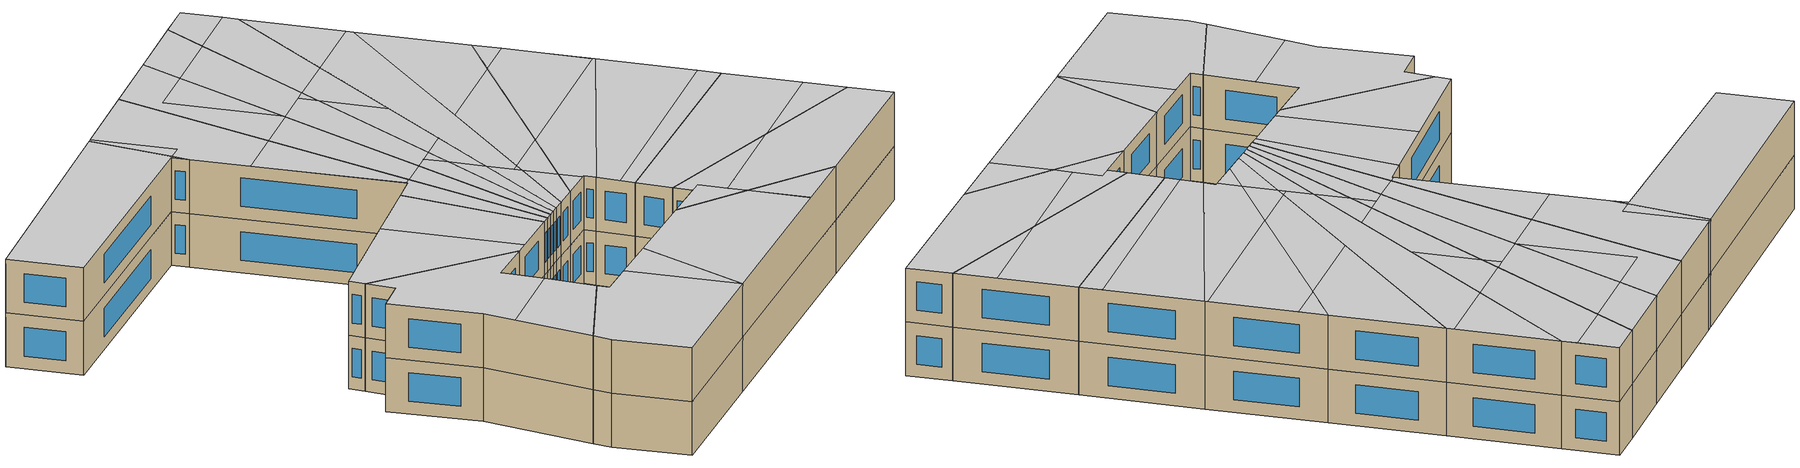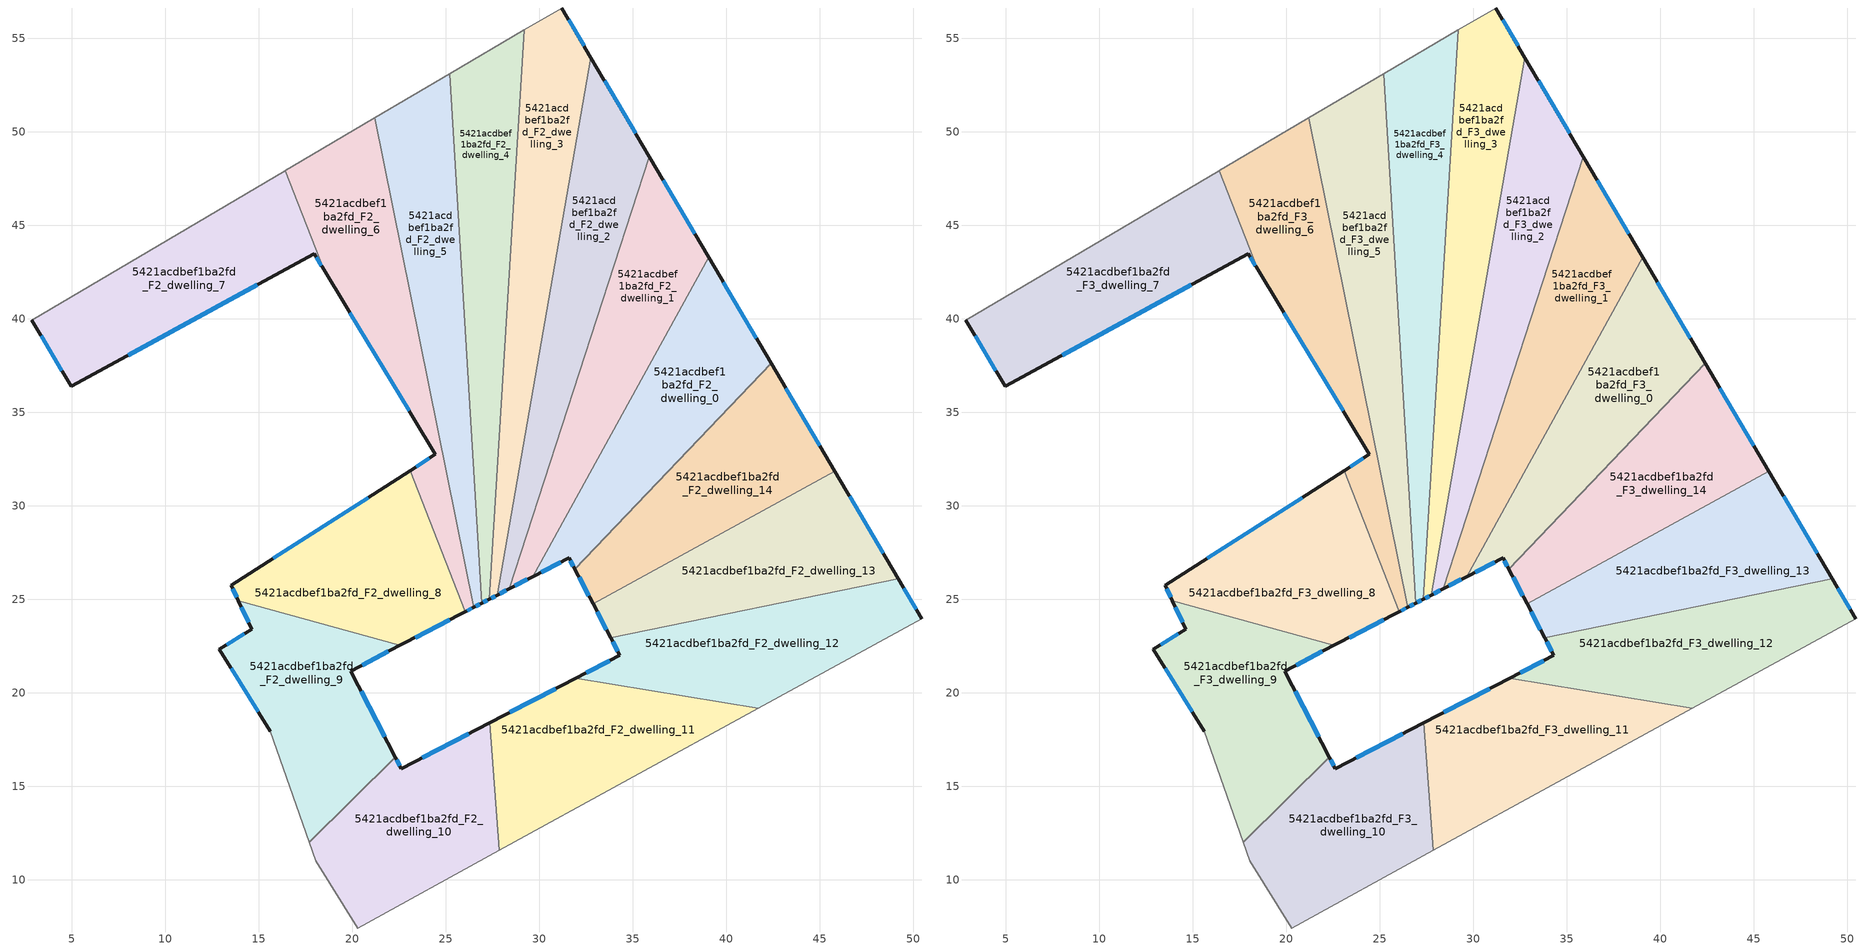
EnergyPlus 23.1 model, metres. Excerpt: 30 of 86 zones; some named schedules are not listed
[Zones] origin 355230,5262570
5421acdbef1ba2fd_F2_dwelling_0
 floor to 5421acdbef1ba2fd_F1_dwelling_0 (EU_floor_Construction): 39.07,43.28 42.4,37.63 31.91,26.61 31.59,27.21 29.66,26.21 z6
 wall outside (EU_wall_Construction): 29.66,26.21 31.59,27.21 31.91,26.61 / 42.4,37.63 39.07,43.28 z6:9
 wall to 5421acdbef1ba2fd_F2_dwelling_1 (EU_wall_Construction): 39.07,43.28 29.66,26.21 z6:9
 wall to 5421acdbef1ba2fd_F2_dwelling_14 (EU_wall_Construction): 31.91,26.61 42.4,37.63 z6:9
 window (EU_Window_Construction): 31.67,27.07 31.83,26.75 / 30.12,26.44 31.14,26.97 / 41.62,38.95 39.85,41.95 z6.7:8.3
5421acdbef1ba2fd_F2_dwelling_1
 floor to 5421acdbef1ba2fd_F1_dwelling_1 (EU_floor_Construction): 35.89,48.66 39.07,43.28 29.66,26.21 28.4,25.55 z6
 wall outside (EU_wall_Construction): 28.4,25.55 29.66,26.21 / 39.07,43.28 35.89,48.66 z6:9
 wall to 5421acdbef1ba2fd_F2_dwelling_2 (EU_wall_Construction): 35.89,48.66 28.4,25.55 z6:9
 window (EU_Window_Construction): 28.7,25.71 29.37,26.05 / 38.32,44.54 36.64,47.4 z6.7:8.3
5421acdbef1ba2fd_F2_dwelling_10
 floor to 5421acdbef1ba2fd_F1_dwelling_10 (EU_floor_Construction): 27.35,18.39 27.87,11.57 20.29,7.42 18.04,11.02 17.69,12 22.31,16.55 22.63,15.94 z6
 wall outside (EU_wall_Construction): 27.35,18.39 22.63,15.94 22.31,16.55 z6:9
 wall to 5421acdbef1ba2fd_F2_dwelling_9 (EU_wall_Construction): 22.31,16.55 17.69,12 z6:9
 wall to 5421acdbef1ba2fd_F2_dwelling_11 (EU_wall_Construction): 27.87,11.57 27.35,18.39 z6:9
 wall adiabatic (EU_wall_Construction): 17.69,12 18.04,11.02 20.29,7.42 27.87,11.57 z6:9
 window (EU_Window_Construction): 22.55,16.09 22.38,16.41 / 26.24,17.81 23.74,16.52 z6.7:8.3
5421acdbef1ba2fd_F2_dwelling_11
 floor to 5421acdbef1ba2fd_F1_dwelling_11 (EU_floor_Construction): 41.72,19.17 27.87,11.57 27.35,18.39 31.97,20.78 z6
 wall outside (EU_wall_Construction): 31.97,20.78 27.35,18.39 z6:9
 wall adiabatic (EU_wall_Construction): 27.87,11.57 41.72,19.17 z6:9
 wall to 5421acdbef1ba2fd_F2_dwelling_12 (EU_wall_Construction): 41.72,19.17 31.97,20.78 z6:9
 window (EU_Window_Construction): 30.88,20.21 28.44,18.95 z6.7:8.3
5421acdbef1ba2fd_F2_dwelling_12
 floor to 5421acdbef1ba2fd_F1_dwelling_12 (EU_floor_Construction): 49.2,26.1 50.46,23.96 41.72,19.17 31.97,20.78 34.32,21.99 33.82,22.95 z6
 wall outside (EU_wall_Construction): 33.82,22.95 34.32,21.99 31.97,20.78 / 50.46,23.96 49.2,26.1 z6:9
 wall to 5421acdbef1ba2fd_F2_dwelling_13 (EU_wall_Construction): 49.2,26.1 33.82,22.95 z6:9
 wall adiabatic (EU_wall_Construction): 41.72,19.17 50.46,23.96 z6:9
 window (EU_Window_Construction): 33.76,21.71 32.52,21.06 / 33.93,22.72 34.2,22.22 / 50.16,24.46 49.49,25.6 z6.7:8.3
5421acdbef1ba2fd_F2_dwelling_13
 floor to 5421acdbef1ba2fd_F1_dwelling_13 (EU_floor_Construction): 45.8,31.85 49.2,26.1 33.82,22.95 32.88,24.75 z6
 wall outside (EU_wall_Construction): 32.88,24.75 33.82,22.95 / 49.2,26.1 45.8,31.85 z6:9
 wall to 5421acdbef1ba2fd_F2_dwelling_14 (EU_wall_Construction): 45.8,31.85 32.88,24.75 z6:9
 window (EU_Window_Construction): 33.1,24.32 33.6,23.37 / 48.4,27.45 46.6,30.5 z6.7:8.3
5421acdbef1ba2fd_F2_dwelling_14
 floor to 5421acdbef1ba2fd_F1_dwelling_14 (EU_floor_Construction): 42.4,37.63 45.8,31.85 32.88,24.75 31.91,26.61 z6
 wall outside (EU_wall_Construction): 31.91,26.61 32.88,24.75 / 45.8,31.85 42.4,37.63 z6:9
 window (EU_Window_Construction): 32.14,26.17 32.65,25.18 / 45,33.21 43.2,36.27 z6.7:8.3
5421acdbef1ba2fd_F2_dwelling_2
 floor to 5421acdbef1ba2fd_F1_dwelling_2 (EU_floor_Construction): 32.76,53.97 35.89,48.66 28.4,25.55 27.75,25.21 z6
 wall outside (EU_wall_Construction): 27.75,25.21 28.4,25.55 / 35.89,48.66 32.76,53.97 z6:9
 wall to 5421acdbef1ba2fd_F2_dwelling_3 (EU_wall_Construction): 32.76,53.97 27.75,25.21 z6:9
 window (EU_Window_Construction): 27.9,25.29 28.25,25.47 / 35.16,49.91 33.5,52.72 z6.7:8.3
5421acdbef1ba2fd_F2_dwelling_3
 floor to 5421acdbef1ba2fd_F1_dwelling_3 (EU_floor_Construction): 31.2,56.62 32.76,53.97 27.75,25.21 27.32,25 29.21,55.45 z6
 wall outside (EU_wall_Construction): 27.32,25 27.75,25.21 / 32.76,53.97 31.2,56.62 z6:9
 wall to 5421acdbef1ba2fd_F2_dwelling_4 (EU_wall_Construction): 29.21,55.45 27.32,25 z6:9
 wall adiabatic (EU_wall_Construction): 31.2,56.62 29.21,55.45 z6:9
 window (EU_Window_Construction): 27.42,25.05 27.65,25.16 / 32.4,54.59 31.57,55.99 z6.7:8.3
5421acdbef1ba2fd_F2_dwelling_4
 floor to 5421acdbef1ba2fd_F1_dwelling_4 (EU_floor_Construction): 29.21,55.45 27.32,25 26.92,24.79 25.22,53.09 z6
 wall outside (EU_wall_Construction): 26.92,24.79 27.32,25 z6:9
 wall to 5421acdbef1ba2fd_F2_dwelling_5 (EU_wall_Construction): 25.22,53.09 26.92,24.79 z6:9
 wall adiabatic (EU_wall_Construction): 29.21,55.45 25.22,53.09 z6:9
 window (EU_Window_Construction): 27.01,24.84 27.23,24.95 z6.7:8.3
5421acdbef1ba2fd_F2_dwelling_5
 floor to 5421acdbef1ba2fd_F1_dwelling_5 (EU_floor_Construction): 25.22,53.09 26.92,24.79 26.51,24.57 21.22,50.74 z6
 wall outside (EU_wall_Construction): 26.51,24.57 26.92,24.79 z6:9
 wall to 5421acdbef1ba2fd_F2_dwelling_6 (EU_wall_Construction): 21.22,50.74 26.51,24.57 z6:9
 wall adiabatic (EU_wall_Construction): 25.22,53.09 21.22,50.74 z6:9
 window (EU_Window_Construction): 26.6,24.62 26.82,24.74 z6.7:8.3
5421acdbef1ba2fd_F2_dwelling_6
 floor to 5421acdbef1ba2fd_F1_dwelling_6 (EU_floor_Construction): 21.22,50.74 26.51,24.57 26.04,24.33 23.09,31.88 24.45,32.74 18.47,42.63 16.41,47.91 16.46,47.93 16.76,48.11 z6
 wall outside (EU_wall_Construction): 26.04,24.33 26.51,24.57 / 18.47,42.63 24.45,32.74 23.09,31.88 z6:9
 wall to 5421acdbef1ba2fd_F2_dwelling_7 (EU_wall_Construction): 16.41,47.91 18.47,42.63 z6:9
 wall adiabatic (EU_wall_Construction): 21.22,50.74 16.76,48.11 16.46,47.93 16.41,47.91 z6:9
 wall to 5421acdbef1ba2fd_F2_dwelling_8 (EU_wall_Construction): 23.09,31.88 26.04,24.33 z6:9
 window (EU_Window_Construction): 26.15,24.39 26.4,24.52 / 24.13,32.54 23.41,32.08 / 19.87,40.31 23.04,35.07 z6.7:8.3
5421acdbef1ba2fd_F2_dwelling_7
 floor to 5421acdbef1ba2fd_F1_dwelling_7 (EU_floor_Construction): 16.41,47.91 18.47,42.63 17.96,43.48 4.97,36.38 2.86,39.93 z6
 wall outside (EU_wall_Construction): 2.86,39.93 4.97,36.38 17.96,43.48 18.47,42.63 z6:9
 wall adiabatic (EU_wall_Construction): 16.41,47.91 2.86,39.93 z6:9
 window (EU_Window_Construction): 8.02,38.05 14.91,41.81 / 3.36,39.09 4.48,37.22 / 18.08,43.28 18.35,42.83 z6.7:8.3
5421acdbef1ba2fd_F2_dwelling_8
 floor to 5421acdbef1ba2fd_F1_dwelling_8 (EU_floor_Construction): 23.09,31.88 26.04,24.33 22.55,22.53 13.91,24.92 13.53,25.74 z6
 wall outside (EU_wall_Construction): 23.09,31.88 13.53,25.74 13.91,24.92 / 22.55,22.53 26.04,24.33 z6:9
 wall to 5421acdbef1ba2fd_F2_dwelling_9 (EU_wall_Construction): 13.91,24.92 22.55,22.53 z6:9
 window (EU_Window_Construction): 20.85,30.44 15.77,27.18 / 23.37,22.95 25.22,23.91 / 13.62,25.55 13.82,25.11 z6.7:8.3
5421acdbef1ba2fd_F2_dwelling_9
 floor to 5421acdbef1ba2fd_F1_dwelling_9 (EU_floor_Construction): 22.55,22.53 19.91,21.16 22.31,16.55 17.69,12 15.61,17.95 12.89,22.32 14.62,23.4 13.91,24.92 z6
 wall outside (EU_wall_Construction): 13.91,24.92 14.62,23.4 12.89,22.32 15.61,17.95 / 22.31,16.55 19.91,21.16 22.55,22.53 z6:9
 wall adiabatic (EU_wall_Construction): 15.61,17.95 17.69,12 z6:9
 window (EU_Window_Construction): 13.53,21.29 14.97,18.98 / 14.22,23.15 13.3,22.57 / 14.08,24.56 14.46,23.76 / 20.53,21.48 21.93,22.2 / 21.75,17.64 20.47,20.08 z6.7:8.3
5421acdbef1ba2fd_F3_dwelling_0
 floor to 5421acdbef1ba2fd_F2_dwelling_0 (EU_floor_Construction): 39.07,43.28 42.4,37.63 31.91,26.61 31.59,27.21 29.66,26.21 z9
 wall outside (EU_wall_Construction): 29.66,26.21 31.59,27.21 31.91,26.61 / 42.4,37.63 39.07,43.28 z9:12
 wall to 5421acdbef1ba2fd_F3_dwelling_1 (EU_wall_Construction): 39.07,43.28 29.66,26.21 z9:12
 wall to 5421acdbef1ba2fd_F3_dwelling_14 (EU_wall_Construction): 31.91,26.61 42.4,37.63 z9:12
 window (EU_Window_Construction): 31.67,27.07 31.83,26.75 / 30.12,26.44 31.14,26.97 / 41.62,38.95 39.85,41.95 z9.7:11.3
 ceiling adiabatic (EU_roof_Construction): 42.32,37.76 39.87,41.91 37.57,40.55 33,32.27 z12; 31.45,27.13 30.79,28.25 29.66,26.21 z12
 ceiling to 5421acdbef1ba2fd_F4_dwelling_5 (EU_floor_Construction): 31.91,26.61 42.4,37.63 42.32,37.76 33,32.27 30.79,28.25 31.45,27.13 31.59,27.21 z12
 ceiling to 5421acdbef1ba2fd_F4_dwelling_9 (EU_floor_Construction): 39.87,41.91 39.07,43.28 37.57,40.55 z12
5421acdbef1ba2fd_F3_dwelling_1
 floor to 5421acdbef1ba2fd_F2_dwelling_1 (EU_floor_Construction): 35.89,48.66 39.07,43.28 29.66,26.21 28.4,25.55 z9
 wall outside (EU_wall_Construction): 28.4,25.55 29.66,26.21 / 39.07,43.28 35.89,48.66 z9:12
 wall to 5421acdbef1ba2fd_F3_dwelling_2 (EU_wall_Construction): 35.89,48.66 28.4,25.55 z9:12
 window (EU_Window_Construction): 28.7,25.71 29.37,26.05 / 38.32,44.54 36.64,47.4 z9.7:11.3
 ceiling to 5421acdbef1ba2fd_F4_dwelling_9 (EU_floor_Construction): 37.57,40.55 39.07,43.28 35.89,48.66 32.25,37.42 z12
 ceiling to 5421acdbef1ba2fd_F4_dwelling_5 (EU_floor_Construction): 30.79,28.25 33,32.27 30.01,30.51 29.81,29.91 z12
 ceiling adiabatic (EU_roof_Construction): 30.79,28.25 29.81,29.91 28.4,25.55 29.66,26.21 37.57,40.55 32.25,37.42 30.01,30.51 33,32.27 z12
5421acdbef1ba2fd_F3_dwelling_10
 floor to 5421acdbef1ba2fd_F2_dwelling_10 (EU_floor_Construction): 27.35,18.39 27.87,11.57 20.29,7.42 18.04,11.02 17.69,12 22.31,16.55 22.63,15.94 z9
 wall outside (EU_wall_Construction): 27.35,18.39 22.63,15.94 22.31,16.55 z9:12
 wall to 5421acdbef1ba2fd_F3_dwelling_9 (EU_wall_Construction): 22.31,16.55 17.69,12 z9:12
 wall to 5421acdbef1ba2fd_F3_dwelling_11 (EU_wall_Construction): 27.87,11.57 27.35,18.39 z9:12
 wall adiabatic (EU_wall_Construction): 17.69,12 18.04,11.02 20.29,7.42 27.87,11.57 z9:12
 window (EU_Window_Construction): 22.55,16.09 22.38,16.41 / 26.24,17.81 23.74,16.52 z9.7:11.3
 ceiling to 5421acdbef1ba2fd_F4_dwelling_0 (EU_floor_Construction): 27.82,11.54 24.62,16.97 22.63,15.94 22.31,16.55 17.69,12 18.04,11.02 20.29,7.42 z12
 ceiling to 5421acdbef1ba2fd_F4_dwelling_1 (EU_floor_Construction): 27.87,11.57 27.35,18.39 24.62,16.97 27.82,11.54 z12
5421acdbef1ba2fd_F3_dwelling_11
 floor to 5421acdbef1ba2fd_F2_dwelling_11 (EU_floor_Construction): 41.72,19.17 27.87,11.57 27.35,18.39 31.97,20.78 z9
 wall outside (EU_wall_Construction): 31.97,20.78 27.35,18.39 z9:12
 wall adiabatic (EU_wall_Construction): 27.87,11.57 41.72,19.17 z9:12
 wall to 5421acdbef1ba2fd_F3_dwelling_12 (EU_wall_Construction): 41.72,19.17 31.97,20.78 z9:12
 window (EU_Window_Construction): 30.88,20.21 28.44,18.95 z9.7:11.3
 ceiling to 5421acdbef1ba2fd_F4_dwelling_1 (EU_floor_Construction): 38.03,17.14 36.32,20.06 31.97,20.78 27.35,18.39 27.87,11.57 z12
 ceiling to 5421acdbef1ba2fd_F4_dwelling_2 (EU_floor_Construction): 41.72,19.17 36.33,20.06 38.04,17.15 z12
5421acdbef1ba2fd_F3_dwelling_12
 floor to 5421acdbef1ba2fd_F2_dwelling_12 (EU_floor_Construction): 49.2,26.1 50.46,23.96 41.72,19.17 31.97,20.78 34.32,21.99 33.82,22.95 z9
 wall outside (EU_wall_Construction): 33.82,22.95 34.32,21.99 31.97,20.78 / 50.46,23.96 49.2,26.1 z9:12
 wall to 5421acdbef1ba2fd_F3_dwelling_13 (EU_wall_Construction): 49.2,26.1 33.82,22.95 z9:12
 wall adiabatic (EU_wall_Construction): 41.72,19.17 50.46,23.96 z9:12
 window (EU_Window_Construction): 33.76,21.71 32.52,21.06 / 33.93,22.72 34.2,22.22 / 50.16,24.46 49.49,25.6 z9.7:11.3
 ceiling to 5421acdbef1ba2fd_F4_dwelling_2 (EU_floor_Construction): 50.46,23.96 49.2,26.1 42.05,24.63 35.8,20.95 36.33,20.06 41.72,19.17 z12
 ceiling to 5421acdbef1ba2fd_F4_dwelling_1 (EU_floor_Construction): 36.32,20.06 35.8,20.95 36.82,21.55 35.79,20.95 34.98,22.33 31.97,20.78 z12
 ceiling to 5421acdbef1ba2fd_F4_dwelling_3 (EU_floor_Construction): 42.05,24.63 33.82,22.95 34.32,21.99 34.98,22.33 35.79,20.95 36.82,21.55 z12
5421acdbef1ba2fd_F3_dwelling_13
 floor to 5421acdbef1ba2fd_F2_dwelling_13 (EU_floor_Construction): 45.8,31.85 49.2,26.1 33.82,22.95 32.88,24.75 z9
 wall outside (EU_wall_Construction): 32.88,24.75 33.82,22.95 / 49.2,26.1 45.8,31.85 z9:12
 wall to 5421acdbef1ba2fd_F3_dwelling_14 (EU_wall_Construction): 45.8,31.85 32.88,24.75 z9:12
 window (EU_Window_Construction): 33.1,24.32 33.6,23.37 / 48.4,27.45 46.6,30.5 z9.7:11.3
 ceiling adiabatic (EU_roof_Construction): 47.99,28.14 45.8,31.85 32.88,24.75 33.82,22.95 42.05,24.63 z12
 ceiling to 5421acdbef1ba2fd_F4_dwelling_2 (EU_floor_Construction): 49.2,26.1 47.99,28.14 42.05,24.63 z12
5421acdbef1ba2fd_F3_dwelling_14
 floor to 5421acdbef1ba2fd_F2_dwelling_14 (EU_floor_Construction): 42.4,37.63 45.8,31.85 32.88,24.75 31.91,26.61 z9
 wall outside (EU_wall_Construction): 31.91,26.61 32.88,24.75 / 45.8,31.85 42.4,37.63 z9:12
 window (EU_Window_Construction): 32.14,26.17 32.65,25.18 / 45,33.21 43.2,36.27 z9.7:11.3
 ceiling to 5421acdbef1ba2fd_F4_dwelling_5 (EU_floor_Construction): 45.16,32.95 45.13,32.99 42.4,37.63 31.91,26.61 32.49,25.49 z12
 ceiling adiabatic (EU_roof_Construction): 45.8,31.85 45.16,32.95 32.49,25.49 32.88,24.75 z12
5421acdbef1ba2fd_F3_dwelling_2
 floor to 5421acdbef1ba2fd_F2_dwelling_2 (EU_floor_Construction): 32.76,53.97 35.89,48.66 28.4,25.55 27.75,25.21 z9
 wall outside (EU_wall_Construction): 27.75,25.21 28.4,25.55 / 35.89,48.66 32.76,53.97 z9:12
 wall to 5421acdbef1ba2fd_F3_dwelling_3 (EU_wall_Construction): 32.76,53.97 27.75,25.21 z9:12
 window (EU_Window_Construction): 27.9,25.29 28.25,25.47 / 35.16,49.91 33.5,52.72 z9.7:11.3
 ceiling adiabatic (EU_roof_Construction): 28.4,25.55 29.81,29.91 28.85,31.55 27.75,25.21 z12; 30.01,30.51 35.89,48.66 35.67,49.04 31.47,46.58 28.85,31.55 29.81,29.91 29.6,30.27 z12
 ceiling to 5421acdbef1ba2fd_F4_dwelling_11 (EU_floor_Construction): 35.67,49.04 32.76,53.96 31.47,46.58 z12
 ceiling to 5421acdbef1ba2fd_F4_dwelling_5 (EU_floor_Construction): 29.81,29.91 30.01,30.51 29.6,30.27 z12
5421acdbef1ba2fd_F3_dwelling_3
 floor to 5421acdbef1ba2fd_F2_dwelling_3 (EU_floor_Construction): 31.2,56.62 32.76,53.97 27.75,25.21 27.32,25 29.21,55.45 z9
 wall outside (EU_wall_Construction): 27.32,25 27.75,25.21 / 32.76,53.97 31.2,56.62 z9:12
 wall to 5421acdbef1ba2fd_F3_dwelling_4 (EU_wall_Construction): 29.21,55.45 27.32,25 z9:12
 wall adiabatic (EU_wall_Construction): 31.2,56.62 29.21,55.45 z9:12
 window (EU_Window_Construction): 27.42,25.05 27.65,25.16 / 32.4,54.59 31.57,55.99 z9.7:11.3
 ceiling to 5421acdbef1ba2fd_F4_dwelling_11 (EU_floor_Construction): 31.47,46.58 32.76,53.96 32.35,54.67 29.04,52.72 28.56,44.86 z12
 ceiling adiabatic (EU_roof_Construction): 29.61,35.87 30.38,40.3 28.47,43.54 27.94,34.88 z12
 ceiling to 5421acdbef1ba2fd_F4_dwelling_9 (EU_floor_Construction): 30.38,40.3 31.47,46.58 28.56,44.86 28.47,43.54 z12
 ceiling to 5421acdbef1ba2fd_F4_dwelling_12 (EU_floor_Construction): 32.35,54.67 31.2,56.62 29.21,55.45 29.04,52.72 z12
 ceiling to 5421acdbef1ba2fd_F4_dwelling_7 (EU_floor_Construction): 28.85,31.55 29.61,35.87 27.94,34.88 27.84,33.27 z12
 ceiling to 5421acdbef1ba2fd_F4_dwelling_6 (EU_floor_Construction): 27.75,25.21 28.85,31.55 27.84,33.27 27.32,25 z12
5421acdbef1ba2fd_F3_dwelling_4
 floor to 5421acdbef1ba2fd_F2_dwelling_4 (EU_floor_Construction): 29.21,55.45 27.32,25 26.92,24.79 25.22,53.09 z9
 wall outside (EU_wall_Construction): 26.92,24.79 27.32,25 z9:12
 wall to 5421acdbef1ba2fd_F3_dwelling_5 (EU_wall_Construction): 25.22,53.09 26.92,24.79 z9:12
 wall adiabatic (EU_wall_Construction): 29.21,55.45 25.22,53.09 z9:12
 window (EU_Window_Construction): 27.01,24.84 27.23,24.95 z9.7:11.3
 ceiling adiabatic (EU_roof_Construction): 27.94,34.88 28.47,43.54 27.92,44.48 25.81,43.24 26.37,33.96 z12; 28.56,44.86 29.04,52.72 25.37,50.55 25.81,43.24 z12
 ceiling to 5421acdbef1ba2fd_F4_dwelling_6 (EU_floor_Construction): 27.32,25 27.84,33.27 27.16,34.42 26.37,33.96 26.92,24.79 z12
 ceiling to 5421acdbef1ba2fd_F4_dwelling_12 (EU_floor_Construction): 29.04,52.72 29.21,55.45 25.22,53.09 25.37,50.55 z12
 ceiling to 5421acdbef1ba2fd_F4_dwelling_7 (EU_floor_Construction): 27.84,33.27 27.94,34.88 27.16,34.42 z12
 ceiling to 5421acdbef1ba2fd_F4_dwelling_9 (EU_floor_Construction): 28.47,43.54 28.56,44.86 27.92,44.48 z12
5421acdbef1ba2fd_F3_dwelling_5
 floor to 5421acdbef1ba2fd_F2_dwelling_5 (EU_floor_Construction): 25.22,53.09 26.92,24.79 26.51,24.57 21.22,50.74 z9
 wall outside (EU_wall_Construction): 26.51,24.57 26.92,24.79 z9:12
 wall to 5421acdbef1ba2fd_F3_dwelling_6 (EU_wall_Construction): 21.22,50.74 26.51,24.57 z9:12
 wall adiabatic (EU_wall_Construction): 25.22,53.09 21.22,50.74 z9:12
 window (EU_Window_Construction): 26.6,24.62 26.82,24.74 z9.7:11.3
 ceiling to 5421acdbef1ba2fd_F4_dwelling_12 (EU_floor_Construction): 25.81,43.24 25.81,43.3 22.52,48.88 25.37,50.55 25.22,53.09 21.22,50.74 23.06,41.62 z12
 ceiling to 5421acdbef1ba2fd_F4_dwelling_11 (EU_floor_Construction): 25.81,43.3 25.37,50.55 22.52,48.88 z12
 ceiling to 5421acdbef1ba2fd_F4_dwelling_8 (EU_floor_Construction): 26.37,33.96 25.81,43.24 23.06,41.62 24.8,33.03 z12
 ceiling to 5421acdbef1ba2fd_F4_dwelling_6 (EU_floor_Construction): 26.92,24.79 26.37,33.96 24.8,33.03 26.51,24.57 z12
5421acdbef1ba2fd_F3_dwelling_6
 floor to 5421acdbef1ba2fd_F2_dwelling_6 (EU_floor_Construction): 21.22,50.74 26.51,24.57 26.04,24.33 23.09,31.88 24.45,32.74 18.47,42.63 16.41,47.91 16.46,47.93 16.76,48.11 z9
 wall outside (EU_wall_Construction): 26.04,24.33 26.51,24.57 / 18.47,42.63 24.45,32.74 23.09,31.88 z9:12
 wall to 5421acdbef1ba2fd_F3_dwelling_7 (EU_wall_Construction): 16.41,47.91 18.47,42.63 z9:12
 wall adiabatic (EU_wall_Construction): 21.22,50.74 16.76,48.11 16.46,47.93 16.41,47.91 z9:12
 wall to 5421acdbef1ba2fd_F3_dwelling_8 (EU_wall_Construction): 23.09,31.88 26.04,24.33 z9:12
 window (EU_Window_Construction): 26.15,24.39 26.4,24.52 / 24.13,32.54 23.41,32.08 / 19.87,40.31 23.04,35.07 z9.7:11.3
 ceiling to 5421acdbef1ba2fd_F4_dwelling_12 (EU_floor_Construction): 23.06,41.62 21.22,50.74 16.62,48.03 16.6,48.02 18.96,44.02 18.11,43.56 18.47,42.63 20.13,39.89 z12
 ceiling to 5421acdbef1ba2fd_F4_dwelling_10 (EU_floor_Construction): 18.96,44.02 16.6,48.02 16.46,47.93 16.41,47.91 18.11,43.56 z12
 ceiling to 5421acdbef1ba2fd_F4_dwelling_6 (EU_floor_Construction): 26.51,24.57 24.8,33.03 24.41,32.81 24.45,32.74 23.09,31.88 26.04,24.33 z12
 ceiling to 5421acdbef1ba2fd_F4_dwelling_8 (EU_floor_Construction): 24.8,33.03 23.06,41.62 20.13,39.89 24.41,32.81 z12
5421acdbef1ba2fd_F3_dwelling_7
 floor to 5421acdbef1ba2fd_F2_dwelling_7 (EU_floor_Construction): 16.41,47.91 18.47,42.63 17.96,43.48 4.97,36.38 2.86,39.93 z9
 wall outside (EU_wall_Construction): 2.86,39.93 4.97,36.38 17.96,43.48 18.47,42.63 z9:12
 wall adiabatic (EU_wall_Construction): 16.41,47.91 2.86,39.93 z9:12
 window (EU_Window_Construction): 8.02,38.05 14.91,41.81 / 3.36,39.09 4.48,37.22 / 18.08,43.28 18.35,42.83 z9.7:11.3
 ceiling to 5421acdbef1ba2fd_F4_dwelling_10 (EU_floor_Construction): 18.11,43.56 16.41,47.91 2.86,39.93 4.97,36.38 z12
 ceiling to 5421acdbef1ba2fd_F4_dwelling_12 (EU_floor_Construction): 18.47,42.63 18.11,43.56 17.96,43.48 17.99,43.42 z12
5421acdbef1ba2fd_F3_dwelling_8
 floor to 5421acdbef1ba2fd_F2_dwelling_8 (EU_floor_Construction): 23.09,31.88 26.04,24.33 22.55,22.53 13.91,24.92 13.53,25.74 z9
 wall outside (EU_wall_Construction): 23.09,31.88 13.53,25.74 13.91,24.92 / 22.55,22.53 26.04,24.33 z9:12
 wall to 5421acdbef1ba2fd_F3_dwelling_9 (EU_wall_Construction): 13.91,24.92 22.55,22.53 z9:12
 window (EU_Window_Construction): 20.85,30.44 15.77,27.18 / 23.37,22.95 25.22,23.91 / 13.62,25.55 13.82,25.11 z9.7:11.3
 ceiling to 5421acdbef1ba2fd_F4_dwelling_6 (EU_floor_Construction): 26.04,24.33 23.09,31.88 19.38,29.49 23.26,22.89 z12
 ceiling to 5421acdbef1ba2fd_F4_dwelling_4 (EU_floor_Construction): 23.26,22.89 19.38,29.49 13.53,25.74 13.91,24.92 22.55,22.53 z12
5421acdbef1ba2fd_F3_dwelling_9
 floor to 5421acdbef1ba2fd_F2_dwelling_9 (EU_floor_Construction): 22.55,22.53 19.91,21.16 22.31,16.55 17.69,12 15.61,17.95 12.89,22.32 14.62,23.4 13.91,24.92 z9
 wall outside (EU_wall_Construction): 13.91,24.92 14.62,23.4 12.89,22.32 15.61,17.95 / 22.31,16.55 19.91,21.16 22.55,22.53 z9:12
 wall adiabatic (EU_wall_Construction): 15.61,17.95 17.69,12 z9:12
 window (EU_Window_Construction): 13.53,21.29 14.97,18.98 / 14.22,23.15 13.3,22.57 / 14.08,24.56 14.46,23.76 / 20.53,21.48 21.93,22.2 / 21.75,17.64 20.47,20.08 z9.7:11.3
 ceiling to 5421acdbef1ba2fd_F4_dwelling_4 (EU_floor_Construction): 21,19.07 19.91,21.16 22.55,22.53 13.91,24.92 14.62,23.4 12.89,22.32 15.61,17.95 16.21,16.25 z12
 ceiling to 5421acdbef1ba2fd_F4_dwelling_0 (EU_floor_Construction): 22.31,16.55 21,19.07 16.21,16.25 17.69,12 z12
[Building]
EU S2 Campaign: North Axis=0; Terrain=City; Solar Distribution=FullExterior
[Site:Location]
Budapest.Ferenc.Liszt.Intl.AP: Latitude=47.437; Longitude=19.256; Time Zone=1; Elevation=185
[SizingPeriod:WeatherFileDays]
AnnualSizingPeriod: Begin Month=1; Begin Day of Month=1; End Month=12; End Day of Month=31; Day of Week for Start Day=Monday; Use Weather File Daylight Saving Period=No; Use Weather File Rain and Snow Indicators=No
[MATERIAL]
EU_InternalMass_Material: Roughness=MediumRough; Thickness=0.1; Conductivity=1; Density=1800; Specific Heat=900; Thermal Absorptance=0.9; Solar Absorptance=0.7; Visible Absorptance=0.7
[MATERIAL:NOMASS] Roughness=MediumRough; Thermal Absorptance=0.9; Solar Absorptance=0.7; Visible Absorptance=0.7
Name | Thermal Resistance
EU_wall_NoMass | 0.832559
EU_roof_NoMass | 1.39638
EU_floor_NoMass | 0.872794
[WINDOWMATERIAL:SIMPLEGLAZINGSYSTEM]
EU_Window_SimpleGlazing: UFactor=2.79869; Solar Heat Gain Coefficient=0.75; Visible Transmittance=0.75
[CONSTRUCTION]
EU_wall_Construction: EU_wall_NoMass
EU_roof_Construction: EU_roof_NoMass
EU_floor_Construction: EU_floor_NoMass
EU_Window_Construction: EU_Window_SimpleGlazing
EU_InternalMass_Construction: EU_InternalMass_Material
[ZONE] Type=1; Multiplier=1; Ceiling Height=autocalculate; Floor Area=autocalculate; Part of Total Floor Area=Yes
Name | Volume
5421acdbef1ba2fd_F2_dwelling_0; 5421acdbef1ba2fd_F3_dwelling_0; 5421acdbef1ba2fd_F2_dwelling_3; 5421acdbef1ba2fd_F3_dwelling_3; 5421acdbef1ba2fd_F2_dwelling_4; 5421acdbef1ba2fd_F3_dwelling_4 | 193.629
5421acdbef1ba2fd_F2_dwelling_1; 5421acdbef1ba2fd_F3_dwelling_1 | 193.662
5421acdbef1ba2fd_F2_dwelling_10; 5421acdbef1ba2fd_F3_dwelling_10 | 189.754
5421acdbef1ba2fd_F2_dwelling_11; 5421acdbef1ba2fd_F3_dwelling_11 | 193.633
5421acdbef1ba2fd_F2_dwelling_12; 5421acdbef1ba2fd_F3_dwelling_12 | 193.614
5421acdbef1ba2fd_F2_dwelling_13; 5421acdbef1ba2fd_F3_dwelling_13 | 193.663
5421acdbef1ba2fd_F2_dwelling_14; 5421acdbef1ba2fd_F3_dwelling_14 | 193.612
5421acdbef1ba2fd_F2_dwelling_2; 5421acdbef1ba2fd_F3_dwelling_2 | 193.611
5421acdbef1ba2fd_F2_dwelling_5; 5421acdbef1ba2fd_F3_dwelling_5 | 193.681
5421acdbef1ba2fd_F2_dwelling_6; 5421acdbef1ba2fd_F3_dwelling_6 | 201.829
5421acdbef1ba2fd_F2_dwelling_7; 5421acdbef1ba2fd_F3_dwelling_7 | 201.492
5421acdbef1ba2fd_F2_dwelling_8; 5421acdbef1ba2fd_F3_dwelling_8 | 185.859
5421acdbef1ba2fd_F2_dwelling_9; 5421acdbef1ba2fd_F3_dwelling_9 | 189.175
[INTERNALMASS] Construction=EU_InternalMass_Construction
Name | Zone or ZoneList | Surface Area
5421acdbef1ba2fd_F2_dwelling_0_EU_InternalMass | 5421acdbef1ba2fd_F2_dwelling_0 | 64.543
5421acdbef1ba2fd_F2_dwelling_1_EU_InternalMass | 5421acdbef1ba2fd_F2_dwelling_1 | 64.5539
5421acdbef1ba2fd_F2_dwelling_2_EU_InternalMass | 5421acdbef1ba2fd_F2_dwelling_2 | 64.5372
5421acdbef1ba2fd_F2_dwelling_3_EU_InternalMass | 5421acdbef1ba2fd_F2_dwelling_3 | 64.5428
5421acdbef1ba2fd_F2_dwelling_4_EU_InternalMass | 5421acdbef1ba2fd_F2_dwelling_4 | 64.5429
5421acdbef1ba2fd_F2_dwelling_5_EU_InternalMass | 5421acdbef1ba2fd_F2_dwelling_5 | 64.5601
5421acdbef1ba2fd_F2_dwelling_6_EU_InternalMass | 5421acdbef1ba2fd_F2_dwelling_6 | 67.2783
5421acdbef1ba2fd_F2_dwelling_7_EU_InternalMass | 5421acdbef1ba2fd_F2_dwelling_7 | 67.1702
5421acdbef1ba2fd_F2_dwelling_8_EU_InternalMass | 5421acdbef1ba2fd_F2_dwelling_8 | 61.9578
5421acdbef1ba2fd_F2_dwelling_9_EU_InternalMass | 5421acdbef1ba2fd_F2_dwelling_9 | 63.058
5421acdbef1ba2fd_F2_dwelling_10_EU_InternalMass | 5421acdbef1ba2fd_F2_dwelling_10 | 63.2514
5421acdbef1ba2fd_F2_dwelling_11_EU_InternalMass | 5421acdbef1ba2fd_F2_dwelling_11 | 64.5444
5421acdbef1ba2fd_F2_dwelling_12_EU_InternalMass | 5421acdbef1ba2fd_F2_dwelling_12 | 64.5378
5421acdbef1ba2fd_F2_dwelling_13_EU_InternalMass | 5421acdbef1ba2fd_F2_dwelling_13 | 64.5542
5421acdbef1ba2fd_F2_dwelling_14_EU_InternalMass | 5421acdbef1ba2fd_F2_dwelling_14 | 64.5374
5421acdbef1ba2fd_F3_dwelling_0_EU_InternalMass | 5421acdbef1ba2fd_F3_dwelling_0 | 64.543
5421acdbef1ba2fd_F3_dwelling_1_EU_InternalMass | 5421acdbef1ba2fd_F3_dwelling_1 | 64.5539
5421acdbef1ba2fd_F3_dwelling_2_EU_InternalMass | 5421acdbef1ba2fd_F3_dwelling_2 | 64.5372
5421acdbef1ba2fd_F3_dwelling_3_EU_InternalMass | 5421acdbef1ba2fd_F3_dwelling_3 | 64.5428
5421acdbef1ba2fd_F3_dwelling_4_EU_InternalMass | 5421acdbef1ba2fd_F3_dwelling_4 | 64.5429
5421acdbef1ba2fd_F3_dwelling_5_EU_InternalMass | 5421acdbef1ba2fd_F3_dwelling_5 | 64.5601
5421acdbef1ba2fd_F3_dwelling_6_EU_InternalMass | 5421acdbef1ba2fd_F3_dwelling_6 | 67.2783
5421acdbef1ba2fd_F3_dwelling_7_EU_InternalMass | 5421acdbef1ba2fd_F3_dwelling_7 | 67.1702
5421acdbef1ba2fd_F3_dwelling_8_EU_InternalMass | 5421acdbef1ba2fd_F3_dwelling_8 | 61.9578
5421acdbef1ba2fd_F3_dwelling_9_EU_InternalMass | 5421acdbef1ba2fd_F3_dwelling_9 | 63.058
5421acdbef1ba2fd_F3_dwelling_10_EU_InternalMass | 5421acdbef1ba2fd_F3_dwelling_10 | 63.2514
5421acdbef1ba2fd_F3_dwelling_11_EU_InternalMass | 5421acdbef1ba2fd_F3_dwelling_11 | 64.5444
5421acdbef1ba2fd_F3_dwelling_12_EU_InternalMass | 5421acdbef1ba2fd_F3_dwelling_12 | 64.5378
5421acdbef1ba2fd_F3_dwelling_13_EU_InternalMass | 5421acdbef1ba2fd_F3_dwelling_13 | 64.5542
5421acdbef1ba2fd_F3_dwelling_14_EU_InternalMass | 5421acdbef1ba2fd_F3_dwelling_14 | 64.5374
[OTHEREQUIPMENT] Fuel Type=Electricity; Design Level Calculation Method=Watts/Area; Power per Zone Floor Area=1; Fraction Latent=0; Fraction Radiant=0; Fraction Lost=0; Carbon Dioxide Generation Rate=0; EndUse Subcategory=EU_Step8_InternalGains
Name | Zone or ZoneList or Space or SpaceList | Schedule
EU_Step8_InternalGain_5421acdbef1ba2fd_F2_dwelling_0_f000 | 5421acdbef1ba2fd_F2_dwelling_0 | EU_Step8_GainSchedule_5421acdbef1ba2fd_F2_dwelling_0_f000
EU_Step8_InternalGain_5421acdbef1ba2fd_F2_dwelling_1_f000 | 5421acdbef1ba2fd_F2_dwelling_1 | EU_Step8_GainSchedule_5421acdbef1ba2fd_F2_dwelling_1_f000
EU_Step8_InternalGain_5421acdbef1ba2fd_F2_dwelling_2_f000 | 5421acdbef1ba2fd_F2_dwelling_2 | EU_Step8_GainSchedule_5421acdbef1ba2fd_F2_dwelling_2_f000
EU_Step8_InternalGain_5421acdbef1ba2fd_F2_dwelling_3_f000 | 5421acdbef1ba2fd_F2_dwelling_3 | EU_Step8_GainSchedule_5421acdbef1ba2fd_F2_dwelling_3_f000
EU_Step8_InternalGain_5421acdbef1ba2fd_F2_dwelling_4_f000 | 5421acdbef1ba2fd_F2_dwelling_4 | EU_Step8_GainSchedule_5421acdbef1ba2fd_F2_dwelling_4_f000
EU_Step8_InternalGain_5421acdbef1ba2fd_F2_dwelling_5_f000 | 5421acdbef1ba2fd_F2_dwelling_5 | EU_Step8_GainSchedule_5421acdbef1ba2fd_F2_dwelling_5_f000
EU_Step8_InternalGain_5421acdbef1ba2fd_F2_dwelling_6_f000 | 5421acdbef1ba2fd_F2_dwelling_6 | EU_Step8_GainSchedule_5421acdbef1ba2fd_F2_dwelling_6_f000
EU_Step8_InternalGain_5421acdbef1ba2fd_F2_dwelling_7_f000 | 5421acdbef1ba2fd_F2_dwelling_7 | EU_Step8_GainSchedule_5421acdbef1ba2fd_F2_dwelling_7_f000
EU_Step8_InternalGain_5421acdbef1ba2fd_F2_dwelling_8_f000 | 5421acdbef1ba2fd_F2_dwelling_8 | EU_Step8_GainSchedule_5421acdbef1ba2fd_F2_dwelling_8_f000
EU_Step8_InternalGain_5421acdbef1ba2fd_F2_dwelling_9_f000 | 5421acdbef1ba2fd_F2_dwelling_9 | EU_Step8_GainSchedule_5421acdbef1ba2fd_F2_dwelling_9_f000
EU_Step8_InternalGain_5421acdbef1ba2fd_F2_dwelling_10_f000 | 5421acdbef1ba2fd_F2_dwelling_10 | EU_Step8_GainSchedule_5421acdbef1ba2fd_F2_dwelling_10_f000
EU_Step8_InternalGain_5421acdbef1ba2fd_F2_dwelling_11_f000 | 5421acdbef1ba2fd_F2_dwelling_11 | EU_Step8_GainSchedule_5421acdbef1ba2fd_F2_dwelling_11_f000
EU_Step8_InternalGain_5421acdbef1ba2fd_F2_dwelling_12_f000 | 5421acdbef1ba2fd_F2_dwelling_12 | EU_Step8_GainSchedule_5421acdbef1ba2fd_F2_dwelling_12_f000
EU_Step8_InternalGain_5421acdbef1ba2fd_F2_dwelling_13_f000 | 5421acdbef1ba2fd_F2_dwelling_13 | EU_Step8_GainSchedule_5421acdbef1ba2fd_F2_dwelling_13_f000
EU_Step8_InternalGain_5421acdbef1ba2fd_F2_dwelling_14_f000 | 5421acdbef1ba2fd_F2_dwelling_14 | EU_Step8_GainSchedule_5421acdbef1ba2fd_F2_dwelling_14_f000
EU_Step8_InternalGain_5421acdbef1ba2fd_F3_dwelling_0_f000 | 5421acdbef1ba2fd_F3_dwelling_0 | EU_Step8_GainSchedule_5421acdbef1ba2fd_F3_dwelling_0_f000
EU_Step8_InternalGain_5421acdbef1ba2fd_F3_dwelling_1_f000 | 5421acdbef1ba2fd_F3_dwelling_1 | EU_Step8_GainSchedule_5421acdbef1ba2fd_F3_dwelling_1_f000
EU_Step8_InternalGain_5421acdbef1ba2fd_F3_dwelling_2_f000 | 5421acdbef1ba2fd_F3_dwelling_2 | EU_Step8_GainSchedule_5421acdbef1ba2fd_F3_dwelling_2_f000
EU_Step8_InternalGain_5421acdbef1ba2fd_F3_dwelling_3_f000 | 5421acdbef1ba2fd_F3_dwelling_3 | EU_Step8_GainSchedule_5421acdbef1ba2fd_F3_dwelling_3_f000
EU_Step8_InternalGain_5421acdbef1ba2fd_F3_dwelling_4_f000 | 5421acdbef1ba2fd_F3_dwelling_4 | EU_Step8_GainSchedule_5421acdbef1ba2fd_F3_dwelling_4_f000
EU_Step8_InternalGain_5421acdbef1ba2fd_F3_dwelling_5_f000 | 5421acdbef1ba2fd_F3_dwelling_5 | EU_Step8_GainSchedule_5421acdbef1ba2fd_F3_dwelling_5_f000
EU_Step8_InternalGain_5421acdbef1ba2fd_F3_dwelling_6_f000 | 5421acdbef1ba2fd_F3_dwelling_6 | EU_Step8_GainSchedule_5421acdbef1ba2fd_F3_dwelling_6_f000
EU_Step8_InternalGain_5421acdbef1ba2fd_F3_dwelling_7_f000 | 5421acdbef1ba2fd_F3_dwelling_7 | EU_Step8_GainSchedule_5421acdbef1ba2fd_F3_dwelling_7_f000
EU_Step8_InternalGain_5421acdbef1ba2fd_F3_dwelling_8_f000 | 5421acdbef1ba2fd_F3_dwelling_8 | EU_Step8_GainSchedule_5421acdbef1ba2fd_F3_dwelling_8_f000
EU_Step8_InternalGain_5421acdbef1ba2fd_F3_dwelling_9_f000 | 5421acdbef1ba2fd_F3_dwelling_9 | EU_Step8_GainSchedule_5421acdbef1ba2fd_F3_dwelling_9_f000
EU_Step8_InternalGain_5421acdbef1ba2fd_F3_dwelling_10_f000 | 5421acdbef1ba2fd_F3_dwelling_10 | EU_Step8_GainSchedule_5421acdbef1ba2fd_F3_dwelling_10_f000
EU_Step8_InternalGain_5421acdbef1ba2fd_F3_dwelling_11_f000 | 5421acdbef1ba2fd_F3_dwelling_11 | EU_Step8_GainSchedule_5421acdbef1ba2fd_F3_dwelling_11_f000
EU_Step8_InternalGain_5421acdbef1ba2fd_F3_dwelling_12_f000 | 5421acdbef1ba2fd_F3_dwelling_12 | EU_Step8_GainSchedule_5421acdbef1ba2fd_F3_dwelling_12_f000
EU_Step8_InternalGain_5421acdbef1ba2fd_F3_dwelling_13_f000 | 5421acdbef1ba2fd_F3_dwelling_13 | EU_Step8_GainSchedule_5421acdbef1ba2fd_F3_dwelling_13_f000
EU_Step8_InternalGain_5421acdbef1ba2fd_F3_dwelling_14_f000 | 5421acdbef1ba2fd_F3_dwelling_14 | EU_Step8_GainSchedule_5421acdbef1ba2fd_F3_dwelling_14_f000
[ZONEVENTILATION:DESIGNFLOWRATE] Schedule=EU_AlwaysOn; Design Flow Rate Calculation Method=AirChanges/Hour; Air Changes per Hour=0.475469; Ventilation Type=Natural; Fan Pressure Rise=0; Fan Total Efficiency=1; Constant Term Coefficient=1; Temperature Term Coefficient=0; Velocity Term Coefficient=0; Velocity Squared Term Coefficient=0; Minimum Indoor Temperature=-100; Maximum Indoor Temperature=100; Delta Temperature=-100; Minimum Outdoor Temperature=-100; Maximum Outdoor Temperature=100; Maximum Wind Speed=40
Name | Zone or ZoneList or Space or SpaceList
EU_ConstantAir_5421acdbef1ba2fd_F2_dwelling_0 | 5421acdbef1ba2fd_F2_dwelling_0
EU_ConstantAir_5421acdbef1ba2fd_F2_dwelling_1 | 5421acdbef1ba2fd_F2_dwelling_1
EU_ConstantAir_5421acdbef1ba2fd_F2_dwelling_2 | 5421acdbef1ba2fd_F2_dwelling_2
EU_ConstantAir_5421acdbef1ba2fd_F2_dwelling_3 | 5421acdbef1ba2fd_F2_dwelling_3
EU_ConstantAir_5421acdbef1ba2fd_F2_dwelling_4 | 5421acdbef1ba2fd_F2_dwelling_4
EU_ConstantAir_5421acdbef1ba2fd_F2_dwelling_5 | 5421acdbef1ba2fd_F2_dwelling_5
EU_ConstantAir_5421acdbef1ba2fd_F2_dwelling_6 | 5421acdbef1ba2fd_F2_dwelling_6
EU_ConstantAir_5421acdbef1ba2fd_F2_dwelling_7 | 5421acdbef1ba2fd_F2_dwelling_7
EU_ConstantAir_5421acdbef1ba2fd_F2_dwelling_8 | 5421acdbef1ba2fd_F2_dwelling_8
EU_ConstantAir_5421acdbef1ba2fd_F2_dwelling_9 | 5421acdbef1ba2fd_F2_dwelling_9
EU_ConstantAir_5421acdbef1ba2fd_F2_dwelling_10 | 5421acdbef1ba2fd_F2_dwelling_10
EU_ConstantAir_5421acdbef1ba2fd_F2_dwelling_11 | 5421acdbef1ba2fd_F2_dwelling_11
EU_ConstantAir_5421acdbef1ba2fd_F2_dwelling_12 | 5421acdbef1ba2fd_F2_dwelling_12
EU_ConstantAir_5421acdbef1ba2fd_F2_dwelling_13 | 5421acdbef1ba2fd_F2_dwelling_13
EU_ConstantAir_5421acdbef1ba2fd_F2_dwelling_14 | 5421acdbef1ba2fd_F2_dwelling_14
EU_ConstantAir_5421acdbef1ba2fd_F3_dwelling_0 | 5421acdbef1ba2fd_F3_dwelling_0
EU_ConstantAir_5421acdbef1ba2fd_F3_dwelling_1 | 5421acdbef1ba2fd_F3_dwelling_1
EU_ConstantAir_5421acdbef1ba2fd_F3_dwelling_2 | 5421acdbef1ba2fd_F3_dwelling_2
EU_ConstantAir_5421acdbef1ba2fd_F3_dwelling_3 | 5421acdbef1ba2fd_F3_dwelling_3
EU_ConstantAir_5421acdbef1ba2fd_F3_dwelling_4 | 5421acdbef1ba2fd_F3_dwelling_4
EU_ConstantAir_5421acdbef1ba2fd_F3_dwelling_5 | 5421acdbef1ba2fd_F3_dwelling_5
EU_ConstantAir_5421acdbef1ba2fd_F3_dwelling_6 | 5421acdbef1ba2fd_F3_dwelling_6
EU_ConstantAir_5421acdbef1ba2fd_F3_dwelling_7 | 5421acdbef1ba2fd_F3_dwelling_7
EU_ConstantAir_5421acdbef1ba2fd_F3_dwelling_8 | 5421acdbef1ba2fd_F3_dwelling_8
EU_ConstantAir_5421acdbef1ba2fd_F3_dwelling_9 | 5421acdbef1ba2fd_F3_dwelling_9
EU_ConstantAir_5421acdbef1ba2fd_F3_dwelling_10 | 5421acdbef1ba2fd_F3_dwelling_10
EU_ConstantAir_5421acdbef1ba2fd_F3_dwelling_11 | 5421acdbef1ba2fd_F3_dwelling_11
EU_ConstantAir_5421acdbef1ba2fd_F3_dwelling_12 | 5421acdbef1ba2fd_F3_dwelling_12
EU_ConstantAir_5421acdbef1ba2fd_F3_dwelling_13 | 5421acdbef1ba2fd_F3_dwelling_13
EU_ConstantAir_5421acdbef1ba2fd_F3_dwelling_14 | 5421acdbef1ba2fd_F3_dwelling_14
[HVACTEMPLATE:ZONE:IDEALLOADSAIRSYSTEM] System Availability Schedule=EU_AlwaysOn; Maximum Heating Supply Air Temperature=50; Minimum Cooling Supply Air Temperature=13; Maximum Heating Supply Air Humidity Ratio=0.0156; Minimum Cooling Supply Air Humidity Ratio=0.0077; Heating Limit=NoLimit; Cooling Limit=NoLimit; Heating Availability Schedule=EU_AlwaysOn; Cooling Availability Schedule=EU_CoolingOff; Dehumidification Control Type=ConstantSensibleHeatRatio; Cooling Sensible Heat Ratio=0.7; Dehumidification Setpoint=60; Humidification Control Type=None; Humidification Setpoint=30; Outdoor Air Method=None; Outdoor Air Flow Rate per Person=0.00944; Outdoor Air Flow Rate per Zone Floor Area=0; Outdoor Air Flow Rate per Zone=0; Demand Controlled Ventilation Type=None; Outdoor Air Economizer Type=NoEconomizer; Heat Recovery Type=None; Sensible Heat Recovery Effectiveness=0.7; Latent Heat Recovery Effectiveness=0.65
Name | Template Thermostat
5421acdbef1ba2fd_F2_dwelling_0 | EU_HeatOnly_5421acdbef1ba2fd_F2_dwelling_0
5421acdbef1ba2fd_F2_dwelling_1 | EU_HeatOnly_5421acdbef1ba2fd_F2_dwelling_1
5421acdbef1ba2fd_F2_dwelling_2 | EU_HeatOnly_5421acdbef1ba2fd_F2_dwelling_2
5421acdbef1ba2fd_F2_dwelling_3 | EU_HeatOnly_5421acdbef1ba2fd_F2_dwelling_3
5421acdbef1ba2fd_F2_dwelling_4 | EU_HeatOnly_5421acdbef1ba2fd_F2_dwelling_4
5421acdbef1ba2fd_F2_dwelling_5 | EU_HeatOnly_5421acdbef1ba2fd_F2_dwelling_5
5421acdbef1ba2fd_F2_dwelling_6 | EU_HeatOnly_5421acdbef1ba2fd_F2_dwelling_6
5421acdbef1ba2fd_F2_dwelling_7 | EU_HeatOnly_5421acdbef1ba2fd_F2_dwelling_7
5421acdbef1ba2fd_F2_dwelling_8 | EU_HeatOnly_5421acdbef1ba2fd_F2_dwelling_8
5421acdbef1ba2fd_F2_dwelling_9 | EU_HeatOnly_5421acdbef1ba2fd_F2_dwelling_9
5421acdbef1ba2fd_F2_dwelling_10 | EU_HeatOnly_5421acdbef1ba2fd_F2_dwelling_10
5421acdbef1ba2fd_F2_dwelling_11 | EU_HeatOnly_5421acdbef1ba2fd_F2_dwelling_11
5421acdbef1ba2fd_F2_dwelling_12 | EU_HeatOnly_5421acdbef1ba2fd_F2_dwelling_12
5421acdbef1ba2fd_F2_dwelling_13 | EU_HeatOnly_5421acdbef1ba2fd_F2_dwelling_13
5421acdbef1ba2fd_F2_dwelling_14 | EU_HeatOnly_5421acdbef1ba2fd_F2_dwelling_14
5421acdbef1ba2fd_F3_dwelling_0 | EU_HeatOnly_5421acdbef1ba2fd_F3_dwelling_0
5421acdbef1ba2fd_F3_dwelling_1 | EU_HeatOnly_5421acdbef1ba2fd_F3_dwelling_1
5421acdbef1ba2fd_F3_dwelling_2 | EU_HeatOnly_5421acdbef1ba2fd_F3_dwelling_2
5421acdbef1ba2fd_F3_dwelling_3 | EU_HeatOnly_5421acdbef1ba2fd_F3_dwelling_3
5421acdbef1ba2fd_F3_dwelling_4 | EU_HeatOnly_5421acdbef1ba2fd_F3_dwelling_4
5421acdbef1ba2fd_F3_dwelling_5 | EU_HeatOnly_5421acdbef1ba2fd_F3_dwelling_5
5421acdbef1ba2fd_F3_dwelling_6 | EU_HeatOnly_5421acdbef1ba2fd_F3_dwelling_6
5421acdbef1ba2fd_F3_dwelling_7 | EU_HeatOnly_5421acdbef1ba2fd_F3_dwelling_7
5421acdbef1ba2fd_F3_dwelling_8 | EU_HeatOnly_5421acdbef1ba2fd_F3_dwelling_8
5421acdbef1ba2fd_F3_dwelling_9 | EU_HeatOnly_5421acdbef1ba2fd_F3_dwelling_9
5421acdbef1ba2fd_F3_dwelling_10 | EU_HeatOnly_5421acdbef1ba2fd_F3_dwelling_10
5421acdbef1ba2fd_F3_dwelling_11 | EU_HeatOnly_5421acdbef1ba2fd_F3_dwelling_11
5421acdbef1ba2fd_F3_dwelling_12 | EU_HeatOnly_5421acdbef1ba2fd_F3_dwelling_12
5421acdbef1ba2fd_F3_dwelling_13 | EU_HeatOnly_5421acdbef1ba2fd_F3_dwelling_13
5421acdbef1ba2fd_F3_dwelling_14 | EU_HeatOnly_5421acdbef1ba2fd_F3_dwelling_14
[SIZING:ZONE] Zone Cooling Design Supply Air Temperature Input Method=SupplyAirTemperature; Zone Cooling Design Supply Air Temperature=13; Zone Heating Design Supply Air Temperature Input Method=SupplyAirTemperature; Zone Heating Design Supply Air Temperature=50; Zone Cooling Design Supply Air Humidity Ratio=0.008; Zone Heating Design Supply Air Humidity Ratio=0.008; Cooling Design Air Flow Method=DesignDay; Cooling Design Air Flow Rate=0; Cooling Minimum Air Flow per Zone Floor Area=0.000762; Cooling Minimum Air Flow=0; Cooling Minimum Air Flow Fraction=0.2; Heating Design Air Flow Method=DesignDay; Heating Design Air Flow Rate=0; Heating Maximum Air Flow per Zone Floor Area=0.002032; Heating Maximum Air Flow=0.141576; Heating Maximum Air Flow Fraction=0.3; Account for Dedicated Outdoor Air System=No; Dedicated Outdoor Air System Control Strategy=NeutralSupplyAir; Dedicated Outdoor Air Low Setpoint Temperature for Design=autosize; Dedicated Outdoor Air High Setpoint Temperature for Design=autosize; Zone Load Sizing Method=Sensible Load Only No Latent Load; Zone Latent Cooling Design Supply Air Humidity Ratio Input Method=HumidityRatioDifference; Zone Cooling Design Supply Air Humidity Ratio Difference=0.005; Zone Latent Heating Design Supply Air Humidity Ratio Input Method=HumidityRatioDifference; Zone Humidification Design Supply Air Humidity Ratio Difference=0.005
5421acdbef1ba2fd_F2_dwelling_0; 5421acdbef1ba2fd_F2_dwelling_1; 5421acdbef1ba2fd_F2_dwelling_2; 5421acdbef1ba2fd_F2_dwelling_3; 5421acdbef1ba2fd_F2_dwelling_4; 5421acdbef1ba2fd_F2_dwelling_5; 5421acdbef1ba2fd_F2_dwelling_6; 5421acdbef1ba2fd_F2_dwelling_7; 5421acdbef1ba2fd_F2_dwelling_8; 5421acdbef1ba2fd_F2_dwelling_9; 5421acdbef1ba2fd_F2_dwelling_10; 5421acdbef1ba2fd_F2_dwelling_11; 5421acdbef1ba2fd_F2_dwelling_12; 5421acdbef1ba2fd_F2_dwelling_13; 5421acdbef1ba2fd_F2_dwelling_14; 5421acdbef1ba2fd_F3_dwelling_0; 5421acdbef1ba2fd_F3_dwelling_1; 5421acdbef1ba2fd_F3_dwelling_2; 5421acdbef1ba2fd_F3_dwelling_3; 5421acdbef1ba2fd_F3_dwelling_4; 5421acdbef1ba2fd_F3_dwelling_5; 5421acdbef1ba2fd_F3_dwelling_6; 5421acdbef1ba2fd_F3_dwelling_7; 5421acdbef1ba2fd_F3_dwelling_8; 5421acdbef1ba2fd_F3_dwelling_9; 5421acdbef1ba2fd_F3_dwelling_10; 5421acdbef1ba2fd_F3_dwelling_11; 5421acdbef1ba2fd_F3_dwelling_12; 5421acdbef1ba2fd_F3_dwelling_13; 5421acdbef1ba2fd_F3_dwelling_14
[SCHEDULE:FILE] Column Number=1; Rows to Skip at Top=0; Number of Hours of Data=8760; Column Separator=Comma; Interpolate to Timestep=No; Minutes per Item=60; Adjust Schedule for Daylight Savings=Yes
Name | File
EU_Step8_GainSchedule_5421acdbef1ba2fd_F2_dwelling_0_f000 | ../../schedules/5421acdbef1ba2fd/5421acdbef1ba2fd_F2_dwelling_0_f000_gain.csv
EU_Step8_GainSchedule_5421acdbef1ba2fd_F2_dwelling_1_f000 | ../../schedules/5421acdbef1ba2fd/5421acdbef1ba2fd_F2_dwelling_1_f000_gain.csv
EU_Step8_GainSchedule_5421acdbef1ba2fd_F2_dwelling_2_f000 | ../../schedules/5421acdbef1ba2fd/5421acdbef1ba2fd_F2_dwelling_2_f000_gain.csv
EU_Step8_GainSchedule_5421acdbef1ba2fd_F2_dwelling_3_f000 | ../../schedules/5421acdbef1ba2fd/5421acdbef1ba2fd_F2_dwelling_3_f000_gain.csv
EU_Step8_GainSchedule_5421acdbef1ba2fd_F2_dwelling_4_f000 | ../../schedules/5421acdbef1ba2fd/5421acdbef1ba2fd_F2_dwelling_4_f000_gain.csv
EU_Step8_GainSchedule_5421acdbef1ba2fd_F2_dwelling_5_f000 | ../../schedules/5421acdbef1ba2fd/5421acdbef1ba2fd_F2_dwelling_5_f000_gain.csv
EU_Step8_GainSchedule_5421acdbef1ba2fd_F2_dwelling_6_f000 | ../../schedules/5421acdbef1ba2fd/5421acdbef1ba2fd_F2_dwelling_6_f000_gain.csv
EU_Step8_GainSchedule_5421acdbef1ba2fd_F2_dwelling_7_f000 | ../../schedules/5421acdbef1ba2fd/5421acdbef1ba2fd_F2_dwelling_7_f000_gain.csv
EU_Step8_GainSchedule_5421acdbef1ba2fd_F2_dwelling_8_f000 | ../../schedules/5421acdbef1ba2fd/5421acdbef1ba2fd_F2_dwelling_8_f000_gain.csv
EU_Step8_GainSchedule_5421acdbef1ba2fd_F2_dwelling_9_f000 | ../../schedules/5421acdbef1ba2fd/5421acdbef1ba2fd_F2_dwelling_9_f000_gain.csv
EU_Step8_GainSchedule_5421acdbef1ba2fd_F2_dwelling_10_f000 | ../../schedules/5421acdbef1ba2fd/5421acdbef1ba2fd_F2_dwelling_10_f000_gain.csv
EU_Step8_GainSchedule_5421acdbef1ba2fd_F2_dwelling_11_f000 | ../../schedules/5421acdbef1ba2fd/5421acdbef1ba2fd_F2_dwelling_11_f000_gain.csv
EU_Step8_GainSchedule_5421acdbef1ba2fd_F2_dwelling_12_f000 | ../../schedules/5421acdbef1ba2fd/5421acdbef1ba2fd_F2_dwelling_12_f000_gain.csv
EU_Step8_GainSchedule_5421acdbef1ba2fd_F2_dwelling_13_f000 | ../../schedules/5421acdbef1ba2fd/5421acdbef1ba2fd_F2_dwelling_13_f000_gain.csv
EU_Step8_GainSchedule_5421acdbef1ba2fd_F2_dwelling_14_f000 | ../../schedules/5421acdbef1ba2fd/5421acdbef1ba2fd_F2_dwelling_14_f000_gain.csv
EU_Step8_GainSchedule_5421acdbef1ba2fd_F3_dwelling_0_f000 | ../../schedules/5421acdbef1ba2fd/5421acdbef1ba2fd_F3_dwelling_0_f000_gain.csv
EU_Step8_GainSchedule_5421acdbef1ba2fd_F3_dwelling_1_f000 | ../../schedules/5421acdbef1ba2fd/5421acdbef1ba2fd_F3_dwelling_1_f000_gain.csv
EU_Step8_GainSchedule_5421acdbef1ba2fd_F3_dwelling_2_f000 | ../../schedules/5421acdbef1ba2fd/5421acdbef1ba2fd_F3_dwelling_2_f000_gain.csv
EU_Step8_GainSchedule_5421acdbef1ba2fd_F3_dwelling_3_f000 | ../../schedules/5421acdbef1ba2fd/5421acdbef1ba2fd_F3_dwelling_3_f000_gain.csv
EU_Step8_GainSchedule_5421acdbef1ba2fd_F3_dwelling_4_f000 | ../../schedules/5421acdbef1ba2fd/5421acdbef1ba2fd_F3_dwelling_4_f000_gain.csv
EU_Step8_GainSchedule_5421acdbef1ba2fd_F3_dwelling_5_f000 | ../../schedules/5421acdbef1ba2fd/5421acdbef1ba2fd_F3_dwelling_5_f000_gain.csv
EU_Step8_GainSchedule_5421acdbef1ba2fd_F3_dwelling_6_f000 | ../../schedules/5421acdbef1ba2fd/5421acdbef1ba2fd_F3_dwelling_6_f000_gain.csv
EU_Step8_GainSchedule_5421acdbef1ba2fd_F3_dwelling_7_f000 | ../../schedules/5421acdbef1ba2fd/5421acdbef1ba2fd_F3_dwelling_7_f000_gain.csv
EU_Step8_GainSchedule_5421acdbef1ba2fd_F3_dwelling_8_f000 | ../../schedules/5421acdbef1ba2fd/5421acdbef1ba2fd_F3_dwelling_8_f000_gain.csv
EU_Step8_GainSchedule_5421acdbef1ba2fd_F3_dwelling_9_f000 | ../../schedules/5421acdbef1ba2fd/5421acdbef1ba2fd_F3_dwelling_9_f000_gain.csv
EU_Step8_GainSchedule_5421acdbef1ba2fd_F3_dwelling_10_f000 | ../../schedules/5421acdbef1ba2fd/5421acdbef1ba2fd_F3_dwelling_10_f000_gain.csv
EU_Step8_GainSchedule_5421acdbef1ba2fd_F3_dwelling_11_f000 | ../../schedules/5421acdbef1ba2fd/5421acdbef1ba2fd_F3_dwelling_11_f000_gain.csv
EU_Step8_GainSchedule_5421acdbef1ba2fd_F3_dwelling_12_f000 | ../../schedules/5421acdbef1ba2fd/5421acdbef1ba2fd_F3_dwelling_12_f000_gain.csv
